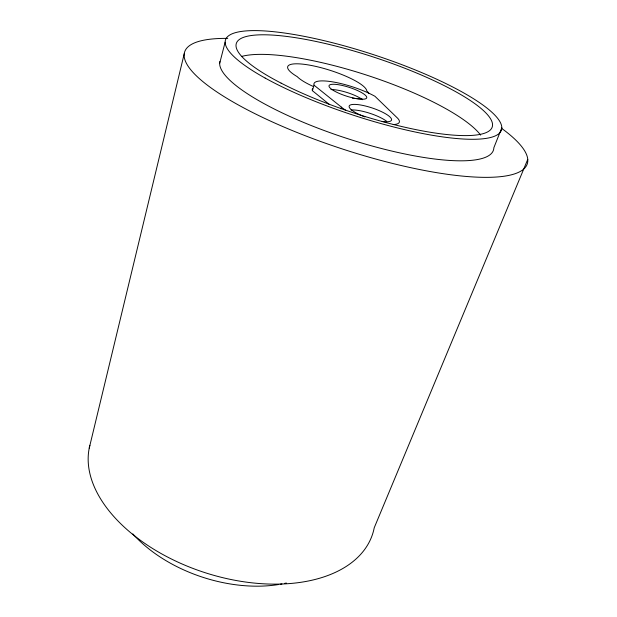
<?xml version="1.0" encoding="UTF-8"?>
<svg xmlns="http://www.w3.org/2000/svg" width="617" height="617" viewBox="0 0 617 617"><rect width="100%" height="100%" fill="white"/><g stroke="black" fill="none" stroke-linecap="round" stroke-linejoin="round"><path stroke-width="0.93" d="M89.241 448.096L184.252 53.664M219.667 63.358L225.128 42.195M329.316 104.443L312.387 90.668L314.053 85.192A37.652 8.815 18 0 1 334.375 82.177A37.652 8.815 18 0 1 374.974 96.306L397.564 118.163A31.991 7.782 18.3 0 1 393.206 124.572M340.916 108.777L341.432 107.15L314.053 85.192M501.806 127.781L493.847 147.756A143.792 34.382 18.1 0 1 352.338 140.159A143.792 34.382 18.1 0 1 219.883 61.523M527.759 159.371L374.226 527.782A148.211 88.701 18.1 0 1 212.125 574.843A148.211 88.701 18.1 0 1 89.866 445.351M286.334 583.019A116.79 72.374 18.1 0 1 284.584 583.404M281.923 583.944A116.79 72.374 18.1 0 1 280.11 584.268M278.282 584.577A116.79 72.374 18.1 0 1 132.871 533.936M501.953 128.598A180.226 43.298 18.1 0 1 460.135 175.868A180.226 43.298 18.1 0 1 229.863 100.108A180.226 43.298 18.1 0 1 227.758 38.385M241.555 56.471A133.349 31.922 18.1 0 1 368.349 75.675A133.349 31.922 18.1 0 1 480.651 135.115M361.924 98.797A38.971 8.939 17.7 0 1 352.415 98.118M313.205 86.434A38.971 8.939 17.7 0 1 297.209 76.639A41.432 9.386 17.7 0 1 313.112 65.826A41.432 9.386 17.7 0 1 366.776 90.961A38.971 8.939 17.7 0 1 368.974 93.475M312.387 90.668A37.56 8.985 18 0 1 312.472 88.732M330.92 89.604A19.752 4.674 17.9 0 1 362.572 99.715M351.042 109.996A22.251 5.538 18.3 0 1 386.643 121.279M345.613 110.181A31.991 7.782 18.3 0 1 341.432 107.15M364.855 116.898A22.305 5.437 18.3 0 1 351.721 104.581A22.305 5.437 18.3 0 1 384.684 113.304A22.305 5.437 18.3 0 1 382.201 121.487M265.156 78.074A145.165 31.907 18.1 0 0 496.909 135.069A145.165 31.907 18.1 0 0 328.337 41.694A145.165 31.907 18.1 0 0 265.156 78.074M281.09 83.118A134.622 29.624 18.1 0 0 490.415 129.879A134.622 29.624 18.1 0 0 321.226 42.596A134.622 29.624 18.1 0 0 281.09 83.118M333.558 90.537A19.798 4.589 17.9 0 0 365.696 98.766A19.798 4.589 17.9 0 0 344.317 85.948A19.798 4.589 17.9 0 0 333.558 90.537"/></g></svg>
